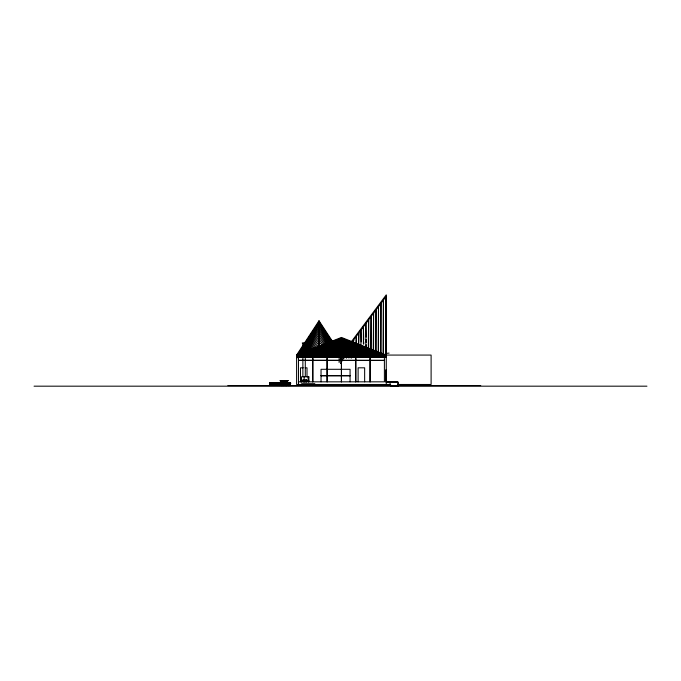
<?xml version="1.0" encoding="UTF-8"?>
<svg xmlns="http://www.w3.org/2000/svg" width="681" height="681" viewBox="0 0 681 681"><rect width="100%" height="100%" fill="white"/><g stroke="black" fill="none" stroke-linecap="round" stroke-linejoin="round"><path stroke-width="1.02" d="M319.031 347.038L319.014 321.968L331.698 341.394M386.272 356.069L386.331 296.158L352.034 342.041M385.778 357.474L385.821 355.618M306.058 381.828L306.169 379.998M306.595 381.828L306.705 379.998M306.68 381.828L306.782 379.998M341.632 350.792L341.436 352.63L298.304 357.346M301.411 381.828L301.683 379.998L302.381 379.998L302.024 381.828M301.572 381.828L301.845 379.998M341.751 347.914L341.436 349.736L298.389 357.261L341.436 351.668L384.527 357.321L341.436 352.63L341.232 350.792M341.828 346.008L341.436 347.812L297.444 357.431M341.939 343.156L341.436 344.935L304.696 355.371M342.007 341.258L341.436 343.011L297.623 357.38L341.436 343.973L384.28 357.082L341.436 343.011L340.858 341.258M285.467 385.097L281.951 385.182L284.607 385.105M342.109 338.423L341.436 340.142L297.725 357.346L297.044 355.618L341.436 338.159L384.85 355.235M282.028 383.607C281.96 384.859 282.283 382.926 283.696 384.067M282.802 383.301L282.087 384.629L282.964 383.352M282.649 384.535L283.594 383.139L282.836 384.501M281.943 384.765L283.083 382.645M282.445 384.416L283.407 383.139M282.981 384.356L283.739 382.986L282.87 384.305M282.853 384.254L283.696 382.841M303.547 344.441L296.601 355.073L296.601 384.476L301.649 384.476M304.603 342.824L319.014 320.768L332.745 341.777M303.334 345.991L296.601 356.163L297.401 356.163M304.73 343.845L319.014 321.883L332.03 341.811M296.984 357.695L296.822 355.848L303.317 346.459M304.501 344.748L319.014 323.773L331.17 341.334M297.137 357.67L296.822 355.848L303.096 347.319M304.977 344.756L319.014 325.663L331.17 342.194M275.635 385.565L277.431 383.105M276.316 385.565L277.431 384.041M276.707 385.565L278.52 383.105M277.38 385.565L278.955 383.437L278.503 383.105L277.976 383.437L279.559 385.565M278.64 385.565L280.223 383.437M281.602 385.625L285.143 380.849L286.011 381.488L282.947 385.625L286.003 381.488M281.934 385.625L283.509 383.505M283.892 382.977L284.292 382.441M282.249 385.625L283.832 383.505M283.253 385.625L286.335 381.488M283.594 385.625L284.139 385.114M284.462 384.45L286.65 381.488M288.182 385.565L290.004 383.105L290.642 383.437L289.195 385.259M288.284 385.565L290.2 383.105L289.706 383.65M288.863 385.565L290.446 383.437M351.541 341.496L386.272 294.822L386.272 384.476M297.282 357.644L296.822 355.848L303.3 347.582M304.603 345.931L319.014 327.544L330.191 341.802M324.284 344.339L319.014 340.755L296.822 355.848L303.522 347.872M304.867 346.28L319.014 329.434L329.817 342.288M326.037 344.245L319.014 338.866L296.822 355.848L303.071 348.944M304.458 347.412L319.014 331.324L329.408 342.807M303.283 350.357L296.822 355.848L303.3 349.242M304.739 347.77L319.014 333.205L328.251 342.628M282.598 385.046L282.07 385.097M281.193 383.999L283.619 383.607M296.822 355.848L303.028 350.051M304.577 348.595L319.014 335.095L328.029 343.522M304.901 348.987L319.014 336.984L326.676 343.488M275.652 383.437L276.086 383.105L277.448 384.952M282.351 381.173L282.794 380.849M288.821 383.105L288.182 383.437L289.765 385.565M297.708 355.32L303.019 352.162M304.79 351.107L319.014 342.645L322.615 344.782M300.534 353.958L303.326 352.537M305.182 351.583L319.014 344.526L319.857 344.961M309.506 350.46L319.014 346.416M298.465 356.35L341.436 339.444L384.603 356.427M297.691 357.355L341.436 341.104L384.186 356.989L341.436 342.058L297.657 357.363M384.365 357.176L341.436 346.85L297.478 357.423L302.653 355.95M297.52 357.414L341.436 345.888L384.331 357.142L341.436 344.935L340.926 343.156M298.431 357.236L341.436 348.774L384.442 357.236L341.436 347.812L341.036 346.008M296.601 356.163L341.436 338.525L384.612 355.525M298.38 357.287L341.436 350.698L384.493 357.287L341.436 349.736L341.113 347.914M385.386 353.482L389.081 353.099M285.092 385.114L285.322 385.625M302.236 343.02L305.931 343.02M298.601 355.073L296.601 355.073L341.436 337.435L386.272 355.073M384.186 355.073L431.107 355.073L431.107 384.476L397.738 384.476M339.061 356.733L339.674 356.733M298.465 357.474L384.399 357.474M343.02 358.853L343.633 358.853M340.815 359.466L341.436 359.466M341.802 360.862L342.415 360.862M338.849 362.113L339.47 362.113M340.534 363.475L341.147 363.475M303.275 367.817L300.474 367.817L300.474 381.828M305.148 367.817L307.012 367.817L307.012 376.823M321.04 375.554L350.068 375.563M321.04 375.878L350.068 375.878M308.076 377.019L308.697 377.019M307.991 378.389L308.289 377.376M308.697 380.526L306.348 380.177M302.875 380.628L305.292 380.628M298.465 381.828L384.399 381.828L384.399 355.073M385.378 381.828L397.874 381.828L398.445 385.872L390.46 385.872L389.89 382.135M386.272 382.135L397.874 382.135L398.445 385.872M288.148 383.062L290.676 382.918L286.914 382.833L286.914 385.514L289.561 385.514M288.208 383.616L290.617 383.616M281.253 383.939L283.202 383.939M285.262 383.939L287.799 383.939M285.296 383.999L287.91 383.999M314.188 384.476L390.664 384.476M301.674 384.629L314.75 384.629M227.88 385.565L480.743 385.565M34.05 386.178L646.95 386.178M281.951 385.182L285.424 385.216M384.722 357.448L341.394 356.503L298.142 357.448L341.436 355.533L384.688 357.423L341.436 353.601L298.261 357.372L341.436 354.563L384.646 357.397M386.212 356.154L385.812 356.001M348.042 341.581L350.034 342.322M282.104 383.616L283.526 384.144M384.169 356.963L341.436 340.142L340.755 338.423M282.24 383.769L283.568 384.348M285.467 380.849L285.901 381.173M280.206 383.437L279.772 383.105L277.959 385.565L277.661 385.259M288.727 383.105L290.642 385.565M288.625 383.105L290.446 385.565M288.378 383.437L289.05 384.348M289.502 384.952L289.953 385.565M288.284 383.437L289.868 385.565M284.879 383.241L286.658 385.625M283.228 381.445L286.326 385.625M286.011 385.625L282.462 380.849L281.602 381.488L284.675 385.625M281.925 381.488L282.368 382.084M282.802 382.671L283.688 383.854M284.556 385.037L284.998 385.625M278.418 383.105L280.24 385.565M278.972 385.565L277.15 383.105L276.716 383.437L278.291 385.565M275.635 383.437L277.218 385.565M308.868 381.828L308.595 379.998L307.897 379.998L308.246 381.828M308.433 379.998L308.706 381.828M304.833 381.828L304.722 379.998L303.488 379.998L303.598 381.828M304.645 379.998L304.748 381.828M304.109 379.998L304.211 381.828M303.573 379.998L303.675 381.828M385.897 356.342L385.897 296.695L385.591 355.286M383.437 354.222L383.437 300.006L383.122 354.222M380.968 353.218L380.968 303.317L380.662 353.218M378.5 352.171L378.5 306.637L378.193 352.171M378.398 305.897L378.398 307.982M376.04 352.154L376.04 309.949L375.725 352.154M373.571 350.043L373.571 313.26L373.265 350.043M371.102 350.025L371.102 316.58L370.796 348.97M368.642 347.88L368.642 319.891L368.327 347.88M368.642 356.342L368.642 357.304M368.327 356.342L368.327 357.304M366.174 337.197L365.867 323.203L365.867 346.774M366.174 339.325L366.174 342.517M366.174 344.646L366.174 346.774M366.174 356.342L366.174 357.372M365.867 356.342L365.867 357.372M364.65 381.828L364.65 367.817L358.112 367.817L358.112 381.828M363.705 339.853L363.399 326.514L363.399 343.973M363.705 341.913L363.705 343.973M361.245 341.871L360.93 329.834L360.93 345.999M358.776 343.888L358.776 333.145L358.47 343.888M356.308 343.828L356.308 336.457L356.001 343.828M355.797 345.097L355.797 381.828M355.72 345.063L355.72 381.828M353.839 340.602L353.533 339.776L353.533 342.696M351.379 356.342L351.379 357.934M351.073 356.342L351.073 357.934M350.068 381.828L350.068 369.298L321.04 369.298L321.04 381.828M348.91 356.342L348.91 358.036L348.604 356.342M346.442 356.342L346.442 358.112L346.135 356.342M343.982 356.342L343.982 358.172L343.675 356.342M343.335 345.897L343.326 358.053M342.117 346.067L342.117 360.062M341.47 339.461L341.47 381.828M341.394 339.461L341.394 381.828M341.138 344.535L341.121 358.666M340.849 345.488L340.84 362.667M339.376 346.246L339.376 355.933M339.172 345.505L339.155 361.305M327.152 345.063L327.152 381.828M327.076 345.097L327.076 381.828M319.014 320.768L319.014 346.757M314.75 385.565L314.75 383.692L301.674 383.692L301.674 385.565M312.826 350.698L312.826 381.828M312.749 350.732L312.749 381.828M308.57 377.019L308.57 380.526M305.292 352.622L305.292 343.292L302.875 343.292L302.875 352.622M305.292 354.699L305.292 376.482M304.135 376.797L304.135 380.739M302.875 354.699L302.875 376.482M298.465 355.073L298.465 384.476M290.617 383.062L290.523 383.616M290.464 382.918L290.421 383.616M289.016 382.833L289.016 385.514M288.404 383.062L288.404 383.616L288.352 382.918M288.123 382.833L288.123 385.514M287.518 380.764L287.527 381.837L280.734 381.837L280.742 380.764M287.288 382.833L287.288 385.514M287.195 380.764L287.203 381.837M287.178 382.833L287.178 385.514M286.939 380.628L286.88 381.837M281.764 382.833L281.764 385.514M281.372 382.833L281.372 385.514M280.487 382.833L280.487 385.514M280.393 382.918L275.516 382.918L281.874 382.833L281.874 385.514L279.219 385.514L279.219 383.726M280.189 383.062L280.206 383.616L275.66 383.616L275.669 383.062M279.636 382.833L279.636 385.514M279.431 383.726L279.431 385.514M278.01 383.062L278.001 383.616M276.75 383.062L276.75 383.616L276.724 382.918M275.15 382.833L275.15 385.514M274.758 382.833L274.758 385.514M273.873 382.833L273.873 385.514M273.021 382.833L273.021 385.514M272.817 382.833L272.817 385.514M272.179 382.833L272.179 385.514M271.787 382.833L271.787 385.514M270.902 382.833L270.902 385.514M270.051 382.833L270.051 385.514M269.838 382.833L269.838 385.514M305.548 379.998L305.446 381.828L305.633 379.998M384.399 360.351L298.465 360.351L384.399 360.428M386.101 369.817L385.863 380.432L386.101 369.817M308.808 376.797L301.47 376.797L301.47 380.739L308.808 380.739L308.808 376.797M288.157 380.628L280.121 380.764L288.157 380.628M272.289 382.833L269.633 382.833L269.633 385.514L272.289 385.514L272.289 382.833M275.26 382.833L272.604 382.833L272.604 385.514L275.26 385.514L275.26 382.833M297.291 357.457L297.044 355.618L297.248 357.457M297.205 357.465L297.044 355.618L297.171 357.465M370.115 381.828L370.115 350.732L370.038 381.828"/></g></svg>
